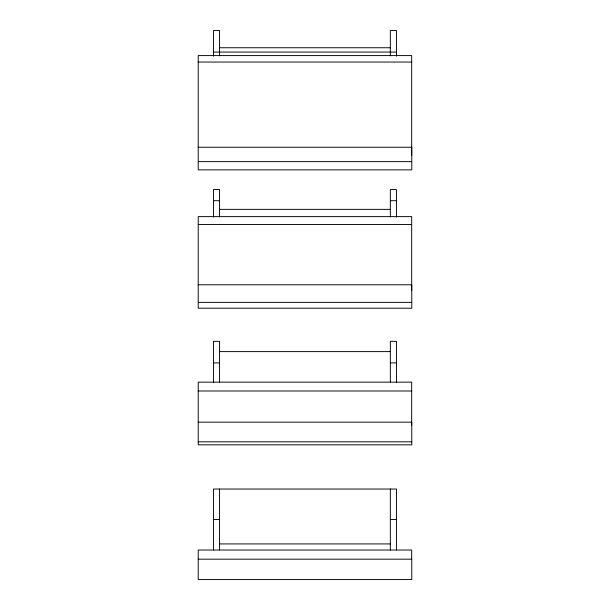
<?xml version="1.0" encoding="UTF-8"?>
<svg xmlns="http://www.w3.org/2000/svg" width="610" height="610" viewBox="0 0 610 610"><rect width="100%" height="100%" fill="white"/><g stroke="black" fill="none" stroke-linecap="round" stroke-linejoin="round"><path stroke-width="0.91" d="M219.569 47.748L390.339 47.748M213.469 52.063L396.439 52.063M198.227 62.052L411.681 62.052M198.227 147.246L411.773 147.246L411.773 169.87L198.227 169.87L198.227 55.586L411.681 55.586L411.681 155.489M198.227 161.619L411.773 161.619M213.469 200.705L219.569 200.705M390.339 200.705L396.439 200.705M219.569 209.367L390.339 209.367M198.227 224.541L411.681 224.541M198.227 284.779L411.773 284.779L411.773 308.218L198.227 308.218L198.227 216.619L411.681 216.619L411.681 290.612M198.227 302.385L411.773 302.385M219.569 351.604L390.339 351.604M213.469 362.904L219.569 362.904M390.339 362.904L396.439 362.904M198.227 390.995L411.681 390.995M198.227 422.173L411.773 422.173L411.773 444.827L198.227 444.827L198.227 382.157L411.681 382.157L411.681 425.193M198.227 441.808L411.773 441.808M213.469 519.529L219.569 519.529M390.339 519.529L396.439 519.529M219.569 543.922L390.339 543.922M198.227 559.172L411.773 559.172L411.773 579.5L198.227 579.5L198.227 550.022L411.681 550.022L411.681 559.172M396.439 56.189L396.439 30.5L390.339 30.5L390.339 55.845M396.439 217.129L396.439 189.542L390.339 189.542L390.339 216.969M396.439 382.638L396.439 341.348L390.339 341.348L390.339 381.913M396.439 550.022L396.439 489.037L213.469 489.037L213.469 550.022M390.339 489.037L390.339 550.022M219.569 55.845L219.569 30.5L213.469 30.5L213.469 56.189M219.569 216.969L219.569 189.542L213.469 189.542L213.469 217.129M219.569 381.913L219.569 341.348L213.469 341.348L213.469 382.638M219.569 489.037L219.569 550.022"/></g></svg>
